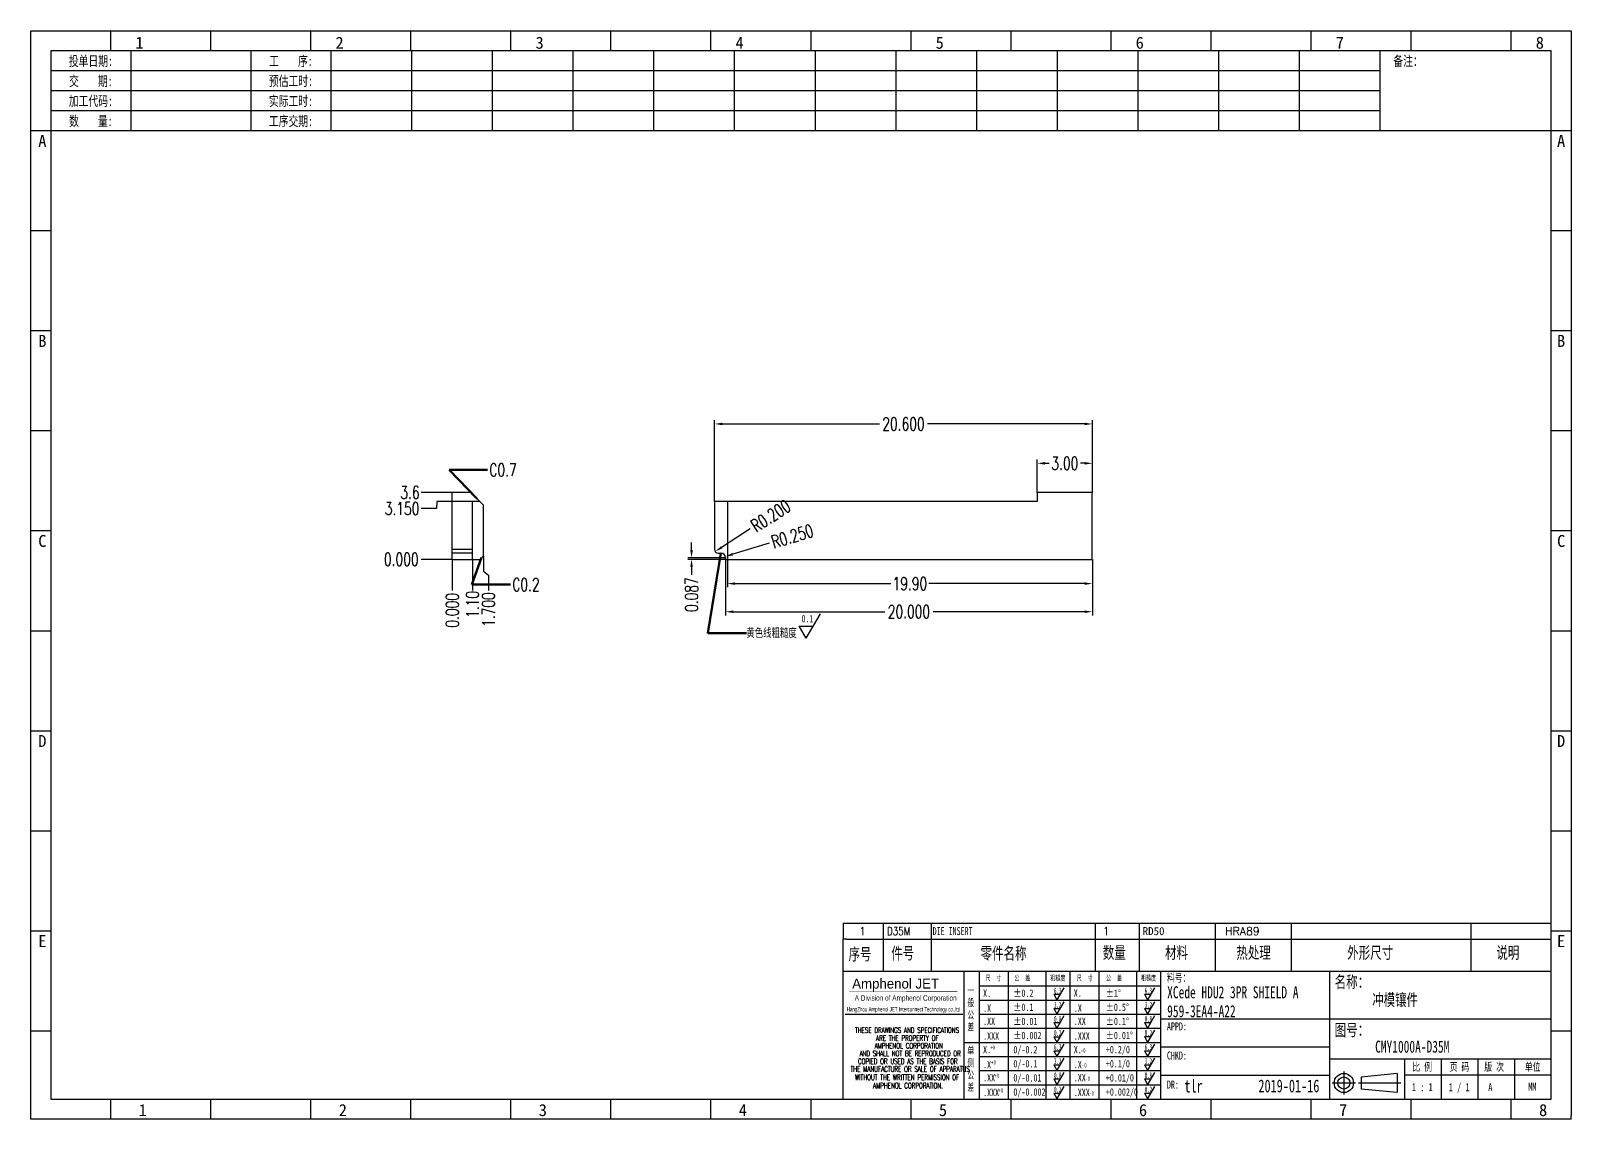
# Model space of a CAD drawing. Header units: millimetres. Extents: x -2852 to 5627, y -2271 to 1849.
# Drawn here: x -934.6 to -850.6, y -898.4 to -839.1 of the extents above; entities that cross this region are included whole.
import ezdxf
from ezdxf.enums import TextEntityAlignment as Align

# ---------------------------------------------------------------- set-up
doc = ezdxf.new("R2010")
doc.units = ezdxf.units.MM
doc.header["$PDSIZE"] = 3
for name, color, linetype in [('1', 7, 'Continuous'), ('41', 1, 'Continuous'), ('D03', 7, 'Continuous')]:
    doc.layers.add(name, color=color, linetype=linetype)
doc.styles.add('CH', font='仿宋_GB2312_0.ttf')
doc.styles.add('jet02', font='simplex.shx', dxfattribs={"width": 0.7})
doc.styles.add('SIMPLEX', font='SIMPLEX')
doc.styles.get("Standard").update_dxf_attribs({"font": '仿宋_GB2312_0.ttf', "width": 0.7})
doc.styles.add('TEXTSTYLE_1', font='TRIUMB.TTF')
doc.styles.add('TEXTSTYLE_2', font='TRIUM.TTF')
doc.styles.add('tk', font='', dxfattribs={"width": 0.7})
doc.styles.add('tk 2', font='仿宋_GB2312_0.ttf', dxfattribs={"width": 0.65})
doc.styles.add('tk 4', font='simplex.shx', dxfattribs={"width": 0.65, "bigfont": 'bigfont.shx'})
doc.styles.get('tk').set_extended_font_data('NSimSun')
doc.dimstyles.new('jet02', dxfattribs={"dimtxt": 3.5, "dimasz": 2.1, "dimexe": 1, "dimexo": 0, "dimgap": 0.5, "dimtad": 0, "dimtoh": 1, "dimdec": 3, "dimzin": 9, "dimdsep": 46, "dimtxsty": 'jet02', "dimcen": 0, "dimclrt": 256, "dimazin": 2, "dimtfac": 1, "dimtdec": 3, "dimtofl": 0, "dimtmove": 0, "dimatfit": 1, "dimfxl": 0, "dimarcsym": 0})

# ---------------------------------------------------------------- blocks, each defined once
blk = doc.blocks.new('A3-N')
at = {"layer": '1', "color": 1}
for p, q in [((0, 0), (0, 296.73)), ((0, 296.73), (420, 296.73)), ((21.82, 291.27), (21.82, 296.73)), ((49.09, 291.27), (49.09, 296.73)), ((76.36, 291.27), (76.36, 296.73)), ((103.64, 291.27), (103.64, 296.73)), ((103.64, 291.27), (103.64, 296.73)), ((103.64, 291.27), (103.64, 296.73)), ((130.91, 291.27), (130.91, 296.73)), ((158.18, 291.27), (158.18, 296.73)), ((185.45, 291.27), (185.45, 296.73)), ((212.73, 291.27), (212.73, 296.73)), ((240, 291.27), (240, 296.73)), ((267.27, 291.27), (267.27, 296.73)), ((294.55, 291.27), (294.55, 296.73)), ((321.82, 291.27), (321.82, 296.73)), ((349.09, 291.27), (349.09, 296.73)), ((376.36, 291.27), (376.36, 296.73)), ((403.64, 291.27), (403.64, 296.73)), ((420, 296.73), (420, 1)), ((5.45, 269.45), (0, 269.45)), ((420, 269.45), (414.55, 269.45)), ((5.45, 242.18), (0, 242.18)), ((420, 242.18), (414.55, 242.18)), ((5.45, 214.91), (0, 214.91)), ((420, 214.91), (414.55, 214.91)), ((5.45, 187.64), (0, 187.64)), ((420, 187.64), (414.55, 187.64)), ((5.45, 160.36), (0, 160.36)), ((420, 160.36), (414.55, 160.36)), ((5.45, 133.09), (0, 133.09)), ((420, 133.09), (414.55, 133.09)), ((5.45, 105.82), (0, 105.82)), ((420, 105.82), (414.55, 105.82)), ((5.45, 78.55), (0, 78.55)), ((420, 78.55), (414.55, 78.55)), ((5.45, 51.27), (0, 51.27)), ((420, 51.27), (414.55, 51.27)), ((222.45, 49.09), (221.45, 49.09)), ((221.45, 49.09), (221.45, 40.36)), ((222.45, 49.09), (414.55, 49.09)), ((232.36, 49.09), (232.36, 40.36)), ((245.45, 49.09), (245.45, 40.36)), ((290.18, 49.09), (290.18, 40.36)), ((302.18, 49.09), (302.18, 40.36)), ((322.91, 49.09), (322.91, 40.36)), ((343.64, 49.09), (343.64, 40.36)), ((392.73, 40.36), (392.73, 49.09)), ((258.55, 40.36), (258.55, 5.44)), ((266.45, 40.36), (266.45, 5.44)), ((276.78, 40.36), (276.78, 5.45)), ((291.18, 40.36), (291.18, 5.45)), ((301.51, 40.37), (301.51, 5.46)), ((308.01, 40.36), (308.01, 5.45)), ((354.09, 40.36), (354.09, 5.45)), ((308.01, 32.39), (258.55, 32.39)), ((308.01, 28.54), (258.55, 28.54)), ((414.55, 27.27), (308.01, 27.27)), ((5.45, 24), (0, 24)), ((308.01, 24.69), (258.55, 24.69)), ((420, 24), (414.55, 24)), ((308.01, 16.99), (258.55, 16.99)), ((354.09, 19.63), (308.01, 19.63)), ((308.01, 13.14), (258.55, 13.14)), ((414.55, 16.36), (354.09, 16.36)), ((374.55, 16.36), (374.55, 5.45)), ((384.55, 16.36), (384.55, 5.45)), ((394.55, 16.36), (394.55, 5.45)), ((404.55, 16.36), (404.55, 5.45)), ((308.01, 9.29), (258.55, 9.29)), ((308.01, 11.99), (354.09, 11.99)), ((372.51, 12.49), (362.69, 11.5)), ((362.69, 11.5), (362.69, 8.23)), ((372.51, 12.49), (372.51, 7.25)), ((414.55, 12), (374.55, 12)), ((21.82, 0), (21.82, 5.45)), ((49.09, 0), (49.09, 5.45)), ((76.36, 0), (76.36, 5.45)), ((103.64, 0), (103.64, 5.45)), ((130.91, 0), (130.91, 5.45)), ((158.18, 0), (158.18, 5.45)), ((185.45, 0), (185.45, 5.45)), ((212.73, 0), (212.73, 5.45)), ((240, 0), (240, 5.45)), ((267.27, 0), (267.27, 5.45)), ((294.55, 0), (294.55, 5.45)), ((321.82, 0), (321.82, 5.45)), ((349.09, 0), (349.09, 5.45)), ((372.51, 7.25), (362.69, 8.23)), ((376.36, 0), (376.36, 5.45)), ((403.64, 0), (403.64, 5.45)), ((1, 0), (0, 0)), ((420, 0), (1, 0)), ((420, 0), (420, 1))]:
    blk.add_line(p, q, dxfattribs=at)
at = {"layer": '1'}
for p, q in [((414.55, 278.18), (414.55, 284.73)), ((221.45, 40.36), (221.45, 5.45)), ((221.45, 40.36), (414.55, 40.36)), ((221.45, 40.36), (414.55, 40.36)), ((254.41, 40.36), (254.41, 5.45)), ((283.28, 40.36), (283.28, 5.45)), ((308.01, 36.24), (258.55, 36.24)), ((222.08, 28.67), (254.12, 28.67)), ((308.01, 20.84), (254.41, 20.84))]:
    blk.add_line(p, q, dxfattribs=at)
at = {"layer": '1', "color": 1, "ltscale": 0.05}
for p, q in [((278.93, 34.04), (279.79, 32.56)), ((278.93, 34.04), (280.65, 34.04)), ((281.68, 35.84), (279.79, 32.56)), ((303.66, 34.05), (304.52, 32.56)), ((303.66, 34.05), (305.38, 34.05)), ((306.41, 35.84), (304.52, 32.56)), ((278.93, 30.19), (279.79, 28.71)), ((278.93, 30.19), (280.65, 30.19)), ((281.68, 31.99), (279.79, 28.71)), ((303.66, 30.2), (305.38, 30.2)), ((303.66, 30.2), (304.52, 28.71)), ((306.41, 31.99), (304.52, 28.71)), ((278.93, 26.34), (279.79, 24.86)), ((278.93, 26.34), (280.65, 26.34)), ((281.68, 28.14), (279.79, 24.86)), ((303.66, 26.35), (304.52, 24.86)), ((303.66, 26.35), (305.38, 26.35)), ((306.41, 28.14), (304.52, 24.86)), ((278.93, 22.49), (280.65, 22.49)), ((278.93, 22.49), (279.79, 21.01)), ((281.68, 24.29), (279.79, 21.01)), ((303.66, 22.5), (305.38, 22.5)), ((303.66, 22.5), (304.52, 21.01)), ((306.41, 24.29), (304.52, 21.01)), ((278.93, 18.66), (279.79, 17.17)), ((278.93, 18.66), (280.65, 18.66)), ((281.68, 20.45), (279.79, 17.17)), ((303.66, 18.66), (304.52, 17.18)), ((303.66, 18.66), (305.38, 18.66)), ((306.41, 20.46), (304.52, 17.18)), ((278.93, 14.81), (280.65, 14.81)), ((278.93, 14.81), (279.79, 13.32)), ((281.68, 16.6), (279.79, 13.32)), ((281.68, 12.75), (279.79, 9.47)), ((303.66, 14.81), (305.38, 14.81)), ((303.66, 14.81), (304.52, 13.33)), ((306.41, 16.61), (304.52, 13.33)), ((306.41, 12.76), (304.52, 9.48)), ((278.93, 10.96), (279.79, 9.47)), ((278.93, 10.96), (280.65, 10.96)), ((281.68, 8.9), (279.79, 5.62)), ((303.66, 10.96), (304.52, 9.48)), ((303.66, 10.96), (305.38, 10.96)), ((306.41, 8.91), (304.52, 5.63)), ((278.93, 7.11), (279.79, 5.62)), ((278.93, 7.11), (280.65, 7.11)), ((303.66, 7.11), (305.38, 7.11)), ((303.66, 7.11), (304.52, 5.63))]:
    blk.add_line(p, q, dxfattribs=at)
at = {"layer": '1', "color": 1, "ltscale": 0.1}
for p, q in [((358.01, 13.02), (358.01, 6.71)), ((354.86, 9.87), (361.17, 9.87)), ((362.03, 9.87), (373.54, 9.87))]:
    blk.add_line(p, q, dxfattribs=at)
at = {"layer": '1'}
blk.add_lwpolyline([(221.45, 5.45), (414.55, 5.45), (414.55, 291.27), (5.45, 291.27), (5.45, 5.45), (414.55, 5.45)], dxfattribs=at)
at = {"layer": '1', "color": 7, "linetype": 'Continuous', "const_width": 0.123}
blk.add_lwpolyline([(223.11, 34.74), (252.6, 34.76)], dxfattribs=at)
at = {"layer": '1', "color": 1}
for radius in [2.62, 1.64]:
    blk.add_circle((358.01, 9.87), radius, dxfattribs=at)
at = {"layer": '41'}
for p, q in [((27.27, 291.27), (27.27, 269.45)), ((60, 291.27), (60, 269.45)), ((81.82, 291.27), (81.82, 269.45)), ((103.82, 291.27), (103.82, 269.45)), ((125.82, 291.27), (125.82, 269.45)), ((147.82, 291.27), (147.82, 269.45)), ((169.82, 291.27), (169.82, 269.45)), ((191.82, 291.27), (191.82, 269.45)), ((213.82, 291.27), (213.82, 269.45)), ((235.82, 291.27), (235.82, 269.45)), ((257.82, 291.27), (257.82, 269.45)), ((279.82, 291.27), (279.82, 269.45)), ((301.82, 291.27), (301.82, 269.45)), ((323.82, 291.27), (323.82, 269.45)), ((345.82, 291.27), (345.82, 269.45)), ((367.82, 291.27), (367.82, 269.45)), ((367.82, 285.82), (5.45, 285.82)), ((367.82, 280.36), (5.45, 280.36)), ((367.82, 274.91), (5.45, 274.91)), ((414.55, 269.45), (5.45, 269.45))]:
    blk.add_line(p, q, dxfattribs=at)
at = {"layer": '1', "color": 1}
for s, p in [('1', (29.64, 295.11)), ('2', (84.18, 295.11)), ('3', (138.73, 295.11)), ('4', (193.27, 295.11)), ('5', (247.82, 295.11)), ('6', (302.36, 295.11)), ('7', (356.91, 295.11)), ('8', (411.45, 295.11)), ('1', (30.53, 4.11)), ('2', (85.08, 4.11)), ('3', (139.62, 4.11)), ('4', (194.17, 4.11)), ('5', (248.72, 4.11)), ('6', (303.26, 4.11)), ('7', (357.81, 4.11)), ('8', (412.35, 4.11))]:
    blk.add_text(s, height=3.27, dxfattribs=at).set_placement(p, align=Align.TOP_CENTER)
at = {"layer": '1', "style": 'tk', "width": 0.7}
for s, p in [('投单日期:', (16.36, 288.55)), ('工    序:', (70.91, 288.55)), ('备注：', (375.51, 288.55)), ('交    期:', (16.36, 283.09)), ('预估工时:', (70.91, 283.09)), ('加工代码:', (16.36, 277.64)), ('实际工时:', (70.91, 277.64)), ('数    量:', (16.36, 272.18)), ('工序交期:', (70.91, 272.18))]:
    blk.add_text(s, height=2.727, dxfattribs=at).set_placement(p, align=Align.MIDDLE)
at = {"layer": '1', "color": 1}
for s, p in [('A', (2.04, 268.36)), ('B', (2.04, 213.82)), ('C', (2.04, 159.27)), ('D', (2.04, 104.73)), ('E', (2.04, 50.18))]:
    blk.add_text(s, height=3.27, dxfattribs=at).set_placement(p, align=Align.TOP_LEFT)
for s, p in [('A', (418.37, 268.36)), ('B', (418.37, 213.82)), ('C', (418.37, 159.27)), ('D', (418.37, 104.73)), ('E', (418.37, 50.18))]:
    blk.add_text(s, height=3.27, dxfattribs=at).set_placement(p, align=Align.TOP_RIGHT)
at = {"layer": '1', "color": 1, "style": 'tk 2', "width": 0.7}
for s, height, p in [('序号', 3.273, (222.96, 43.34)), ('件号', 3.273, (234.62, 43.61)), ('零件名称', 3.273, (258.97, 43.61)), ('数量', 3.273, (292.3, 43.78)), ('材料', 3.273, (309.27, 43.78)), ('热处理', 3.273, (328.71, 43.78)), ('外形尺寸', 3.273, (358.94, 43.78)), ('说明', 3.273, (399.61, 43.78)), ('料号：', 2.182, (309.77, 37.46)), ('名称：', 3.273, (355.52, 35.79)), ('图号：', 3.273, (355.52, 22.7)), ('比 例', 2.182, (376.69, 13.18)), ('页 码', 2.182, (386.85, 13.18)), ('版 次', 2.182, (396.31, 13.18)), ('单位', 2.182, (407.35, 13.18))]:
    blk.add_text(s, height=height, dxfattribs=at).set_placement(p)
at = {"layer": '1', "color": 7, "linetype": 'Continuous', "style": 'TEXTSTYLE_1'}
blk.add_text('Amphenol JET', height=2.7, dxfattribs=at).set_placement((223.96, 35.61))
at = {"layer": '1', "color": 7, "linetype": 'Continuous'}
for s, height, style, width, p in [('A Division of Amphenol Corporation', 1.5, 'TEXTSTYLE_2', 0.7, (224.64, 32.29)), ('HangZhou Amphenol JET Interconnect Technology co.,ltd ', 1.2, 'TEXTSTYLE_2', 0.6, (222.47, 29.36)), ('THESE DRAWINGS AND SPECIFICATIONS', 1.5, 'tk 4', 0.6, (224.73, 23.52)), ('ARE THE PROPERTY OF', 1.5, 'tk 4', 0.6, (230.45, 21.35)), ('AND SHALL NOT BE REPRODUCED OR', 1.5, 'tk 4', 0.6, (225.95, 17.17)), ('AMPHENOL CORPORATION', 1.5, 'tk 4', 0.6, (230.04, 19.27)), ('THE MANUFACTURE OR SALE OF APPARATUS', 1.5, 'tk 4', 0.6, (223.5, 12.92)), ('COPIED OR USED AS THE BASIS FOR', 1.5, 'tk 4', 0.6, (225.54, 15.02)), ('WITHOUT THE WRITTEN PERMISSION OF', 1.5, 'tk 4', 0.6, (224.73, 10.67)), ('AMPHENOL CORPORATION.', 1.5, 'tk 4', 0.6, (229.63, 8.4))]:
    blk.add_text(s, height=height, dxfattribs=dict(at, style=style, width=width)).set_placement(p)
at = {"layer": '1', "color": 1, "style": 'tk 2', "width": 0.7}
for s, p in [('X.', (259.64, 34.37)), ('%%P0.2', (267.9, 34.37)), ('X.', (284.37, 34.37)), ('%%P1%%D', (293.12, 34.37)), ('.X', (259.64, 30.28)), ('%%P0.1', (267.9, 30.52)), ('.X', (284.37, 30.28)), ('%%P0.5%%D', (293.12, 30.52)), ('.XX', (259.64, 26.71)), ('%%P0.01', (267.9, 26.67)), ('.XX', (284.37, 26.71)), ('%%P0.1%%D', (293.12, 26.67)), ('.XXX', (259.64, 22.68)), ('%%P0.002', (267.9, 22.82)), ('.XXX', (284.37, 22.68)), ('%%P0.01%%D', (293.12, 22.82)), ('X.', (259.64, 18.97)), ('0/-0.2', (267.9, 18.97)), ('X.', (284.37, 18.97)), ('+0.2/0', (293.12, 18.97)), ('.X', (259.64, 14.88)), ('0/-0.1', (267.9, 15.12)), ('.X', (284.37, 14.88)), ('+0.1/0', (293.12, 15.12)), ('.XX', (259.64, 11.31)), ('0/-0.01', (267.9, 11.27)), ('0/-0.002', (267.9, 7.42)), ('.XX', (284.37, 11.31)), ('+0.01/0', (293.12, 11.27)), ('+0.002/0', (293.12, 7.42)), ('.XXX', (259.64, 7.28)), ('.XXX', (284.37, 7.28))]:
    blk.add_text(s, height=2, dxfattribs=at).set_placement(p, align=Align.MIDDLE_LEFT)
at = {"layer": '1', "color": 1, "ltscale": 0.05, "style": 'tk 2', "width": 0.5}
for s, p in [('6.3', (279.01, 34.26)), ('6.3', (303.74, 34.27)), ('3.2', (279.01, 30.41)), ('3.2', (303.74, 30.42)), ('0.8', (279.01, 26.56)), ('0.8', (303.74, 26.57)), ('0.2', (279.01, 22.71)), ('0.2', (303.74, 22.72)), ('6.3', (279.01, 18.87)), ('6.3', (303.74, 18.88)), ('3.2', (279.01, 15.02)), ('0.8', (279.01, 11.17)), ('3.2', (303.74, 15.03)), ('0.8', (303.74, 11.18)), ('0.2', (279.01, 7.32)), ('0.2', (303.74, 7.33))]:
    blk.add_text(s, height=1.6, dxfattribs=at).set_placement(p)
at = {"layer": '1', "style": 'tk 2', "width": 0.7}
for s, p in [('APPD:', (309.77, 24.21)), ('CHKD:', (309.77, 16.27)), ('DR:', (309.77, 8.35))]:
    blk.add_text(s, height=2.182, dxfattribs=at).set_placement(p)
at = {"layer": '1', "color": 7, "style": 'tk 2', "width": 0.7}
blk.add_text('MM', height=2.182, dxfattribs=at).set_placement((408.31, 7.75))
at = {"layer": '1', "color": 1, "ltscale": 0.05, "char_height": 1.5, "width": 6.3627, "attachment_point": 1, "style": 'tk 2'}
for s, insert in [('尺  寸', (260.31, 39.25)), ('公  差', (268.17, 39.25)), ('粗糙度', (277.98, 39.25)), ('尺  寸', (285.2, 39.25)), ('公  差', (293.18, 39.25)), ('粗糙度', (302.71, 39.26))]:
    blk.add_mtext(s, dxfattribs=dict(at, insert=insert))
at = {"layer": '1', "ltscale": 0.05, "char_height": 2, "width": 2.5195, "attachment_point": 1, "style": 'tk 2'}
for s, insert in [('一般公差', (255.39, 36.11)), ('单侧公差', (255.39, 19.71))]:
    blk.add_mtext(s, dxfattribs=dict(at, insert=insert))
at = {"layer": '1', "color": 1, "ltscale": 0.05, "char_height": 1.2, "width": 5.1396, "attachment_point": 1, "line_spacing_factor": 0.8, "style": 'tk 2'}
for s, insert in [('+0', (261.58, 20.13)), ('-0', (286.31, 19.33)), ('+0', (261.88, 16.09)), ('-0', (286.61, 15.29)), ('+0', (262.79, 12.45)), ('+0', (263.87, 8.44)), ('-0', (287.51, 11.65)), ('-0', (288.59, 7.64))]:
    blk.add_mtext(s, dxfattribs=dict(at, insert=insert))
at = {"layer": '1', "style": 'tk 2', "width": 0.7}
for tag, p in [('PATR-NO1', (309.84, 32.96)), ('TITLE', (365.74, 30.9)), ('PATR-NO2', (309.84, 27.81)), ('DWG-NO:', (366.54, 18.14))]:
    blk.add_attdef(tag, p, '', height=3.27, dxfattribs=at)
at = {"layer": '1', "color": 1, "style": 'tk 2', "width": 0.7}
for tag, p in [('DRAW', (314.55, 7.27)), ('DATE', (334.72, 7.32))]:
    blk.add_attdef(tag, p, '', height=3.49, dxfattribs=at)
at = {"layer": '1', "style": 'tk 2', "width": 0.7}
for tag, p in [('SCALE', (376.55, 8.73)), ('SHEET', (386.6, 8.72)), ('REV', (397.38, 8.73))]:
    blk.add_attdef(tag, text='', height=2.18, dxfattribs=at).set_placement(p, align=Align.MIDDLE_LEFT)
blk = doc.blocks.new('FB3')
at = {"layer": '1', "color": 1}
for p, q in [((0, 4.36), (193.09, 4.36)), ((0, 4.36), (0, 0)), ((10.91, 4.36), (10.91, 0)), ((24, 4.36), (24, 0)), ((68.73, 4.36), (68.73, 0)), ((80.73, 4.36), (80.73, 0)), ((101.45, 4.36), (101.45, 0)), ((122.18, 4.36), (122.18, 0)), ((171.27, 0), (171.27, 4.36))]:
    blk.add_line(p, q, dxfattribs=at)
at = {"layer": '1'}
for tag, style, p in [('ITEM', 'SIMPLEX', (4.36, 2.18)), ('PARTNO', 'SIMPLEX', (12, 2.18)), ('QTY', 'SIMPLEX', (74.18, 2.18)), ('MATL', 'CH', (81.72, 2.18)), ('FINISH', 'SIMPLEX', (104.17, 2.18)), ('SPEC', 'SIMPLEX', (130.91, 2.18)), ('REMARK', 'SIMPLEX', (174.06, 2.18))]:
    blk.add_attdef(tag, text='', height=2.18, dxfattribs=dict(at, style=style)).set_placement(p, align=Align.MIDDLE_LEFT)
at = {"layer": '1', "style": 'tk', "width": 0.7}
blk.add_attdef('DIE', text='', height=2.18, dxfattribs=at).set_placement((24.43, 2.18), align=Align.MIDDLE_LEFT)
blk = doc.blocks.new('*D2362')
at = {"layer": '41', "ltscale": 0.05}
blk.add_line((3.584, -3320.309), (1.883, -3320.309), dxfattribs=at)
at = {"layer": 'Defpoints', "color": 0, "ltscale": 0.05}
for p in [(1.883, -3320.309), (3.584, -3320.309), (3.584, -3320.309)]:
    blk.add_point(p, dxfattribs=at)
at = {"layer": '41', "ltscale": 0.05, "insert": (0.803, -3320.309), "char_height": 0.7, "attachment_point": 5, "style": 'jet02'}
blk.add_mtext('0.000', dxfattribs=at)
blk = doc.blocks.new('*D2363')
at = {"layer": '41', "ltscale": 0.05}
for p, q in [((2.744, -3317.159), (2.723, -3317.534)), ((3.584, -3317.159), (2.744, -3317.159)), ((2.723, -3317.534), (1.883, -3317.534))]:
    blk.add_line(p, q, dxfattribs=at)
at = {"layer": 'Defpoints', "color": 0, "ltscale": 0.05}
for p in [(3.584, -3317.159), (1.883, -3317.534), (3.584, -3320.309)]:
    blk.add_point(p, dxfattribs=at)
at = {"layer": '41', "ltscale": 0.05, "insert": (0.85, -3317.534), "char_height": 0.7, "attachment_point": 5, "style": 'jet02'}
blk.add_mtext('3.150', dxfattribs=at)
blk = doc.blocks.new('*D2364')
at = {"layer": '41', "ltscale": 0.05}
blk.add_line((3.584, -3316.659), (1.883, -3316.659), dxfattribs=at)
at = {"layer": 'Defpoints', "color": 0, "ltscale": 0.05}
for p in [(1.883, -3316.659), (3.584, -3316.659), (3.584, -3320.309)]:
    blk.add_point(p, dxfattribs=at)
at = {"layer": '41', "ltscale": 0.05, "insert": (1.281, -3316.659), "char_height": 0.7, "attachment_point": 5, "style": 'jet02'}
blk.add_mtext('3.6', dxfattribs=at)
blk = doc.blocks.new('*D2365')
at = {"layer": '41', "ltscale": 0.05}
blk.add_line((3.584, -3320.309), (3.584, -3322.01), dxfattribs=at)
at = {"layer": 'Defpoints', "color": 0, "ltscale": 0.05}
for p in [(3.584, -3320.309), (3.584, -3320.309), (3.584, -3322.01)]:
    blk.add_point(p, dxfattribs=at)
at = {"layer": '41', "ltscale": 0.05, "insert": (3.584, -3323.09), "char_height": 0.7, "attachment_point": 5, "rotation": 90, "style": 'jet02'}
blk.add_mtext('0.000', dxfattribs=at)
blk = doc.blocks.new('*D2366')
at = {"layer": '41', "ltscale": 0.05}
blk.add_line((4.684, -3320.309), (4.684, -3322.01), dxfattribs=at)
at = {"layer": 'Defpoints', "color": 0, "ltscale": 0.05}
for p in [(3.584, -3320.309), (4.684, -3320.309), (4.684, -3322.01)]:
    blk.add_point(p, dxfattribs=at)
at = {"layer": '41', "ltscale": 0.05, "insert": (4.684, -3322.763), "char_height": 0.7, "attachment_point": 5, "rotation": 90, "style": 'jet02'}
blk.add_mtext('1.10', dxfattribs=at)
blk = doc.blocks.new('*D2367')
at = {"layer": '41', "ltscale": 0.05}
for p, q in [((5.284, -3320.109), (5.284, -3320.949)), ((5.284, -3320.949), (5.559, -3321.17)), ((5.559, -3321.17), (5.559, -3322.01))]:
    blk.add_line(p, q, dxfattribs=at)
at = {"layer": 'Defpoints', "color": 0, "ltscale": 0.05}
for p in [(3.584, -3320.309), (5.284, -3320.109), (5.559, -3322.01)]:
    blk.add_point(p, dxfattribs=at)
at = {"layer": '41', "ltscale": 0.05, "insert": (5.559, -3323.043), "char_height": 0.7, "attachment_point": 5, "rotation": 90, "style": 'jet02'}
blk.add_mtext('1.700', dxfattribs=at)
blk = doc.blocks.new('*D2368')
at = {"layer": '41', "ltscale": 0.05}
for p, q in [((18.489, -3320.309), (18.489, -3323.363)), ((38.489, -3320.309), (38.489, -3323.363)), ((18.909, -3323.163), (27.175, -3323.163)), ((38.069, -3323.163), (29.802, -3323.163))]:
    blk.add_line(p, q, dxfattribs=at)
for points in [[(18.909, -3323.093), (18.909, -3323.233), (18.489, -3323.163)], [(38.069, -3323.093), (38.069, -3323.233), (38.489, -3323.163)]]:
    blk.add_solid(points, dxfattribs=at)
at = {"layer": 'Defpoints', "color": 0, "ltscale": 0.05}
for p in [(18.489, -3320.309), (38.489, -3320.309), (18.489, -3323.163)]:
    blk.add_point(p, dxfattribs=at)
at = {"layer": '41', "ltscale": 0.05, "insert": (28.489, -3323.163), "char_height": 0.7, "attachment_point": 5, "style": 'jet02'}
blk.add_mtext('20.000', dxfattribs=at)
blk = doc.blocks.new('*D2369')
at = {"layer": '41', "ltscale": 0.05}
for p, q in [((35.489, -3316.659), (35.489, -3314.871)), ((35.909, -3315.071), (36.142, -3315.071)), ((38.069, -3315.071), (37.835, -3315.071)), ((38.489, -3316.659), (38.489, -3314.871))]:
    blk.add_line(p, q, dxfattribs=at)
for points in [[(35.909, -3315.001), (35.909, -3315.141), (35.489, -3315.071)], [(38.069, -3315.001), (38.069, -3315.141), (38.489, -3315.071)]]:
    blk.add_solid(points, dxfattribs=at)
at = {"layer": 'Defpoints', "color": 0, "ltscale": 0.05}
for p in [(35.489, -3315.071), (35.489, -3316.659), (38.489, -3316.659)]:
    blk.add_point(p, dxfattribs=at)
at = {"layer": '41', "ltscale": 0.05, "insert": (36.989, -3315.071), "char_height": 0.7, "attachment_point": 5, "style": 'jet02'}
blk.add_mtext('3.00', dxfattribs=at)
blk = doc.blocks.new('*D2370')
at = {"layer": '41', "ltscale": 0.05}
for p, q in [((17.889, -3317.159), (17.889, -3312.724)), ((18.309, -3312.924), (26.875, -3312.924)), ((38.069, -3312.924), (29.502, -3312.924)), ((38.489, -3316.659), (38.489, -3312.724))]:
    blk.add_line(p, q, dxfattribs=at)
for points in [[(18.309, -3312.854), (18.309, -3312.994), (17.889, -3312.924)], [(38.069, -3312.854), (38.069, -3312.994), (38.489, -3312.924)]]:
    blk.add_solid(points, dxfattribs=at)
at = {"layer": 'Defpoints', "color": 0, "ltscale": 0.05}
for p in [(38.489, -3312.924), (17.889, -3317.159), (38.489, -3316.659)]:
    blk.add_point(p, dxfattribs=at)
at = {"layer": '41', "ltscale": 0.05, "insert": (28.189, -3312.924), "char_height": 0.7, "attachment_point": 5, "style": 'jet02'}
blk.add_mtext('20.600', dxfattribs=at)
blk = doc.blocks.new('*D2371')
at = {"layer": '41', "ltscale": 0.05}
for p, q in [((16.633, -3319.802), (16.633, -3319.382)), ((18.489, -3320.222), (16.433, -3320.222)), ((18.489, -3320.309), (16.433, -3320.309)), ((16.633, -3320.729), (16.633, -3321.149))]:
    blk.add_line(p, q, dxfattribs=at)
for points in [[(16.563, -3319.802), (16.703, -3319.802), (16.633, -3320.222)], [(16.563, -3320.729), (16.703, -3320.729), (16.633, -3320.309)]]:
    blk.add_solid(points, dxfattribs=at)
at = {"layer": 'Defpoints', "color": 0, "ltscale": 0.05}
for p in [(16.633, -3320.309), (18.489, -3320.222), (18.489, -3320.309)]:
    blk.add_point(p, dxfattribs=at)
at = {"layer": '41', "ltscale": 0.05, "insert": (16.633, -3322.229), "char_height": 0.7, "attachment_point": 5, "rotation": 90, "style": 'jet02'}
blk.add_mtext('0.087', dxfattribs=at)
blk = doc.blocks.new('*D2372')
at = {"layer": '41', "ltscale": 0.05}
blk.add_line((20.862, -3319.429), (18.88, -3320.028), dxfattribs=at)
blk.add_solid([(18.86, -3319.961), (18.9, -3320.095), (18.478, -3320.149)], dxfattribs=at)
at = {"layer": 'Defpoints', "color": 0, "ltscale": 0.05}
for p in [(18.239, -3320.222), (18.478, -3320.149)]:
    blk.add_point(p, dxfattribs=at)
at = {"layer": '41', "ltscale": 0.05, "insert": (22.13, -3319.046), "char_height": 0.7, "attachment_point": 5, "rotation": 16.80824, "style": 'jet02'}
blk.add_mtext('R0.250', dxfattribs=at)
blk = doc.blocks.new('*D2373')
at = {"layer": '41', "ltscale": 0.05}
blk.add_line((19.836, -3318.651), (18.274, -3319.653), dxfattribs=at)
blk.add_solid([(18.236, -3319.594), (18.312, -3319.712), (17.92, -3319.88)], dxfattribs=at)
at = {"layer": 'Defpoints', "color": 0, "ltscale": 0.05}
for p in [(17.92, -3319.88), (18.089, -3319.772)]:
    blk.add_point(p, dxfattribs=at)
at = {"layer": '41', "ltscale": 0.05, "insert": (20.951, -3317.936), "char_height": 0.7, "attachment_point": 5, "rotation": 32.67699, "style": 'jet02'}
blk.add_mtext('R0.200', dxfattribs=at)
blk = doc.blocks.new('*D2374')
at = {"layer": '41', "ltscale": 0.05}
for p, q in [((18.589, -3320.309), (18.589, -3321.83)), ((38.489, -3320.309), (38.489, -3321.83)), ((19.009, -3321.63), (27.505, -3321.63)), ((38.069, -3321.63), (29.572, -3321.63))]:
    blk.add_line(p, q, dxfattribs=at)
for points in [[(19.009, -3321.56), (19.009, -3321.7), (18.589, -3321.63)], [(38.069, -3321.56), (38.069, -3321.7), (38.489, -3321.63)]]:
    blk.add_solid(points, dxfattribs=at)
at = {"layer": 'Defpoints', "color": 0, "ltscale": 0.05}
for p in [(18.589, -3320.309), (38.489, -3320.309), (38.489, -3321.63)]:
    blk.add_point(p, dxfattribs=at)
at = {"layer": '41', "ltscale": 0.05, "insert": (28.539, -3321.63), "char_height": 0.7, "attachment_point": 5, "style": 'jet02'}
blk.add_mtext('19.90', dxfattribs=at)

msp = doc.modelspace()

# ---------------------------------------------------------------- linework, layer by layer
at = {"layer": '1', "ltscale": 0.05}
for p, q in [((-911.6237, -867.8789), (-911.6237, -864.2289)), ((-910.6237, -864.2289), (-911.6237, -864.2289)), ((-909.9237, -864.9289), (-910.6237, -864.2289)), ((-910.1237, -864.7289), (-911.6237, -864.7289)), ((-910.5237, -867.8789), (-910.5237, -864.7289)), ((-909.9237, -867.6789), (-909.9237, -864.9289)), ((-910.5237, -867.3419), (-911.6237, -867.3419)), ((-910.5237, -867.5419), (-911.6237, -867.5419)), ((-910.1237, -867.8789), (-909.9237, -867.6789)), ((-911.6237, -867.8789), (-910.1237, -867.8789))]:
    msp.add_line(p, q, dxfattribs=at)
at = {"layer": '41', "color": 2, "ltscale": 0.05}
for p, q in [((-892.3172, -872.1785), (-891.5474, -870.8451)), ((-892.3172, -872.1785), (-892.7021, -871.5118)), ((-892.7021, -871.5118), (-891.9323, -871.5118))]:
    msp.add_line(p, q, dxfattribs=at)
at = {"layer": 'D03', "ltscale": 0.05}
for p, q in [((-876.7189, -864.2289), (-879.7189, -864.2289)), ((-879.7189, -864.2289), (-879.7189, -864.7289)), ((-876.7189, -867.8789), (-876.7189, -864.2289)), ((-879.7189, -864.7289), (-897.3189, -864.7289)), ((-897.3189, -864.7289), (-897.3189, -867.3419)), ((-896.6189, -864.7289), (-896.6189, -867.8789)), ((-896.7189, -867.8789), (-876.7189, -867.8789))]:
    msp.add_line(p, q, dxfattribs=at)
at = {"layer": 'D03', "color": 2, "ltscale": 0.05}
for p, q in [((-897.1189, -867.5419), (-896.9689, -867.5419)), ((-896.7189, -867.7919), (-896.7189, -867.8789)), ((-896.7189, -867.8789), (-896.7189, -867.8789))]:
    msp.add_line(p, q, dxfattribs=at)
for centre, radius, start, end in [((-897.1189, -867.3419), 0.2, 180, 270), ((-896.9689, -867.7919), 0.25, 0, 90)]:
    msp.add_arc(centre, radius, start, end, dxfattribs=at)

# ---------------------------------------------------------------- block references
at = {"layer": '1', "ltscale": 0.05, "xscale": 0.2000000000000455, "yscale": 0.2000000000000455, "zscale": 0.2000000000000455}
msp.add_blockref('A3-N', (-934.6058, -898.4035), dxfattribs=at).add_auto_attribs({'DWG-NO:': 'CMY1000A-D35M', 'TITLE': '冲模镶件', 'REV': 'A', 'SHEET': '1 / 1', 'DRAW': 'tlr', 'DATE': '2019-01-16', 'PATR-NO1': 'XCede HDU2 3PR SHIELD A', 'PATR-NO2': '959-3EA4-A22', 'SCALE': '1 : 1'})
at = {"layer": '1', "ltscale": 0.05}
ref = msp.add_blockref('FB3', (-890.3149, -888.5854), dxfattribs=dict(at, xscale=0.2000000000000455, yscale=0.2000000000000455, zscale=0.2000000000000455))
ref.add_attrib('PARTNO', 'D35M', dxfattribs={"height": 0.43636, "style": 'SIMPLEX', "width": 0.8}).set_placement((-887.9149, -888.149), align=Align.MIDDLE_LEFT)
ref.add_attrib('ITEM', '1', dxfattribs={"height": 0.4364, "style": 'SIMPLEX'}).set_placement((-889.4422, -888.149), align=Align.MIDDLE_LEFT)
ref.add_attrib('DIE', 'DIE INSERT', dxfattribs={"height": 0.43636, "style": 'tk', "width": 0.7}).set_placement((-885.4289, -888.149), align=Align.MIDDLE_LEFT)
ref.add_attrib('QTY', '1', dxfattribs={"height": 0.4364, "style": 'SIMPLEX'}).set_placement((-876.155, -888.149), align=Align.MIDDLE_LEFT)
ref.add_attrib('MATL', 'RD50', dxfattribs={"height": 0.43636, "style": 'CH'}).set_placement((-873.9717, -888.149), align=Align.MIDDLE_LEFT)
ref.add_attrib('FINISH', 'HRA89', dxfattribs={"height": 0.43636, "style": 'SIMPLEX'}).set_placement((-869.4804, -888.149), align=Align.MIDDLE_LEFT)

# ---------------------------------------------------------------- texts
at = {"layer": '41', "color": 2, "ltscale": 0.05, "style": 'tk 2', "width": 0.65}
msp.add_text('0.1', height=0.4, dxfattribs=at).set_placement((-892.5736, -871.312))
at = {"layer": '41', "ltscale": 0.05, "char_height": 0.7, "attachment_point": 4, "style": 'jet02'}
for s, insert in [('C0.7', (-909.5996, -863)), ('C0.2', (-908.3489, -869.2537))]:
    msp.add_mtext(s, dxfattribs=dict(at, insert=insert))
at = {"layer": '41', "color": 2, "ltscale": 0.05, "insert": (-895.5846, -871.9039), "char_height": 0.466667, "attachment_point": 4, "style": 'jet02'}
msp.add_mtext('{\\fSimSun|b0|i0|c134|p54;黄色线粗糙度}', dxfattribs=at)

# ---------------------------------------------------------------- dimensions: what is measured, and where the dimension line sits
at = {"layer": '41', "ltscale": 0.05}
dim = msp.add_linear_dim(base=(-876.7189, -860.4939), p1=(-897.3189, -864.7289), p2=(-876.7189, -864.2289), dimstyle='jet02', override={"dimscale": 0.2, "dimtoh": 0, "dimzin": 1, "dimclrd": 256, "dimclre": 256, "dimadec": 3, "dimazin": 0, "dimatfit": 3, "dimlwd": 65535, "dimlwe": 65535}, dxfattribs=at)
dim.commit()
dim.dimension.update_dxf_attribs({"geometry": '*D2370', "text_midpoint": (-887.0189, -860.4939), "dimtype": 128, "insert": (-915.2077, 2452.4298)})
for base, p1, p2, override, picture, middle in [((-879.7189, -862.6416), (-876.7189, -864.2289), (-879.7189, -864.2289), {"dimscale": 0.2, "dimtoh": 0, "dimdec": 2, "dimzin": 1, "dimclrd": 256, "dimclre": 256, "dimazin": 0, "dimatfit": 3, "dimlwd": 65535, "dimlwe": 65535}, '*D2369', (-878.2189, -862.6416)), ((-896.7189, -870.7331), (-876.7189, -867.8789), (-896.7189, -867.8789), {"dimscale": 0.2, "dimtoh": 0, "dimzin": 1, "dimclrd": 256, "dimclre": 256, "dimadec": 3, "dimazin": 0, "dimatfit": 3, "dimlwd": 65535, "dimlwe": 65535}, '*D2368', (-886.7189, -870.7331)), ((-876.7189, -869.2004), (-896.6189, -867.8789), (-876.7189, -867.8789), {"dimscale": 0.2, "dimtoh": 0, "dimdec": 2, "dimzin": 1, "dimclrd": 256, "dimclre": 256, "dimazin": 0, "dimatfit": 3, "dimlwd": 65535, "dimlwe": 65535}, '*D2374', (-886.6689, -869.2004))]:
    dim = msp.add_linear_dim(base=base, p1=p1, p2=p2, dimstyle='jet02', override=override, dxfattribs=at)
    dim.commit()
    dim.dimension.update_dxf_attribs({"geometry": picture, "text_midpoint": middle, "insert": (-915.2077, 2452.4298)})
for feature_location, offset, dtype, origin, override, picture, middle, set_off in [((-911.6237325321, -864.2288711962), (-1.7009024738, 0), 0, (-911.6237325321, -867.8788711962), {"dimscale": 0.2, "dimtoh": 0, "dimdec": 1, "dimzin": 1, "dimclrd": 256, "dimclre": 256, "dimadec": 1, "dimazin": 0, "dimatfit": 3, "dimlwd": 65535, "dimlwe": 65535}, '*D2364', (-913.9263016726, -864.2288711962), (-915.2077048823, 2452.4298167741)), ((-911.6237, -864.7289), (-1.7009, -0.375), 0, (-911.6237, -867.8789), {"dimscale": 0.2, "dimtoh": 0, "dimzin": 1, "dimclrd": 256, "dimclre": 256, "dimadec": 3, "dimazin": 0, "dimatfit": 3, "dimlwd": 65535, "dimlwe": 65535}, '*D2363', (-914.358, -865.1039), (-915.2077, 2452.4298)), ((-911.6237325321, -867.8788711962), (-1.7009024738, 0), 0, (-911.6237325321, -867.8788711962), {"dimscale": 0.2, "dimtoh": 0, "dimzin": 1, "dimclrd": 256, "dimclre": 256, "dimadec": 3, "dimazin": 0, "dimatfit": 3, "dimlwd": 65535, "dimlwe": 65535}, '*D2362', (-914.4046350059, -867.8788711962), (-915.2077048823, 2452.4298167741)), ((-909.9237, -867.6789), (0.275, -1.9009), 1, (-911.6237, -867.8789), {"dimscale": 0.2, "dimtoh": 0, "dimzin": 1, "dimclrd": 256, "dimclre": 256, "dimadec": 3, "dimazin": 0, "dimatfit": 3, "dimlwd": 65535, "dimlwe": 65535}, '*D2367', (-909.6487, -870.6131), (-915.2077, 2452.4298)), ((-911.6237325321, -867.8788711962), (0, -1.7009024738), 1, (-911.6237325321, -867.8788711962), {"dimscale": 0.2, "dimtoh": 0, "dimzin": 1, "dimclrd": 256, "dimclre": 256, "dimadec": 3, "dimazin": 0, "dimatfit": 3, "dimlwd": 65535, "dimlwe": 65535}, '*D2365', (-911.6237325321, -870.6597736701), (-915.2077048823, 2452.4298167741)), ((-910.5237, -867.8789), (0, -1.7009), 1, (-911.6237, -867.8789), {"dimscale": 0.2, "dimtoh": 0, "dimdec": 2, "dimzin": 1, "dimclrd": 256, "dimclre": 256, "dimazin": 0, "dimatfit": 3, "dimlwd": 65535, "dimlwe": 65535}, '*D2366', (-910.5237, -870.3331), (-915.2077, 2452.4298))]:
    dim = msp.add_ordinate_dim(feature_location=feature_location, offset=offset, dtype=dtype, origin=origin, dimstyle='jet02', override=override, dxfattribs=at)
    dim.commit()
    dim.dimension.update_dxf_attribs({"geometry": picture, "text_midpoint": middle, "insert": set_off})
for center, mpoint, override, picture, middle in [((-897.1189, -867.3419), (-897.2872, -867.4499), {"dimscale": 0.2, "dimtoh": 0, "dimzin": 1, "dimclrd": 256, "dimclre": 256, "dimadec": 3, "dimazin": 0, "dimtmove": 1, "dimatfit": 3, "dimlwd": 65535, "dimlwe": 65535}, '*D2373', (-894.2567, -865.506)), ((-896.9689, -867.7919), (-896.7296, -867.7196), {"dimscale": 0.2, "dimtoh": 0, "dimzin": 1, "dimclrd": 256, "dimclre": 256, "dimadec": 3, "dimazin": 0, "dimatfit": 3, "dimlwd": 65535, "dimlwe": 65535}, '*D2372', (-893.0775, -866.6164))]:
    dim = msp.add_radius_dim(center=center, mpoint=mpoint, dimstyle='jet02', override=override, dxfattribs=at)
    dim.commit()
    dim.dimension.update_dxf_attribs({"geometry": picture, "text_midpoint": middle, "dimtype": 132, "insert": (-915.2077, 2452.4298)})
dim = msp.add_linear_dim(base=(-898.5749, -867.8789), p1=(-896.7189, -867.7919), p2=(-896.7189, -867.8789), angle=90, dimstyle='jet02', override={"dimscale": 0.2, "dimtoh": 0, "dimzin": 1, "dimclrd": 256, "dimclre": 256, "dimadec": 3, "dimazin": 0, "dimatfit": 3, "dimlwd": 65535, "dimlwe": 65535}, dxfattribs=at)
dim.commit()
dim.dimension.update_dxf_attribs({"geometry": '*D2371', "text_midpoint": (-898.5749, -869.7989), "insert": (-915.2077, 2452.4298)})

# ---------------------------------------------------------------- leaders
at = {"layer": '41', "ltscale": 0.05, "annotation_type": 0, "has_hookline": 1, "hookline_direction": 0, "text_width": 1.5167}
for points in [[(-910.2737, -864.5789), (-911.7996, -863), (-909.6996, -863)], [(-910.0237, -867.7789), (-910.5489, -869.2537), (-908.4489, -869.2537)]]:
    msp.add_leader(points, dimstyle='jet02', override={"dimscale": 0.2, "dimtoh": 0, "dimzin": 1, "dimclrd": 256, "dimclre": 256, "dimadec": 3, "dimazin": 0, "dimatfit": 3, "dimlwd": 65535, "dimlwe": 65535}, dxfattribs=at)
at = {"layer": '41', "color": 2, "ltscale": 0.05, "annotation_type": 0, "has_hookline": 1, "hookline_direction": 0, "text_width": 2.7593}
msp.add_leader([(-896.9689, -867.5419), (-897.6846, -871.9039), (-895.5846, -871.9039)], dimstyle='jet02', override={"dimscale": 0.1, "dimexe": 0, "dimgap": 0, "dimtoh": 0, "dimdec": 1, "dimzin": 1, "dimdle": 0.05, "dimclrd": 2, "dimclre": 256, "dimadec": 1, "dimazin": 0, "dimtp": 0.05, "dimtm": 0.05, "dimatfit": 3, "dimtolj": 1, "dimtzin": 0, "dimlwd": 65535}, dxfattribs=at)

doc.saveas('drawing.dxf')
